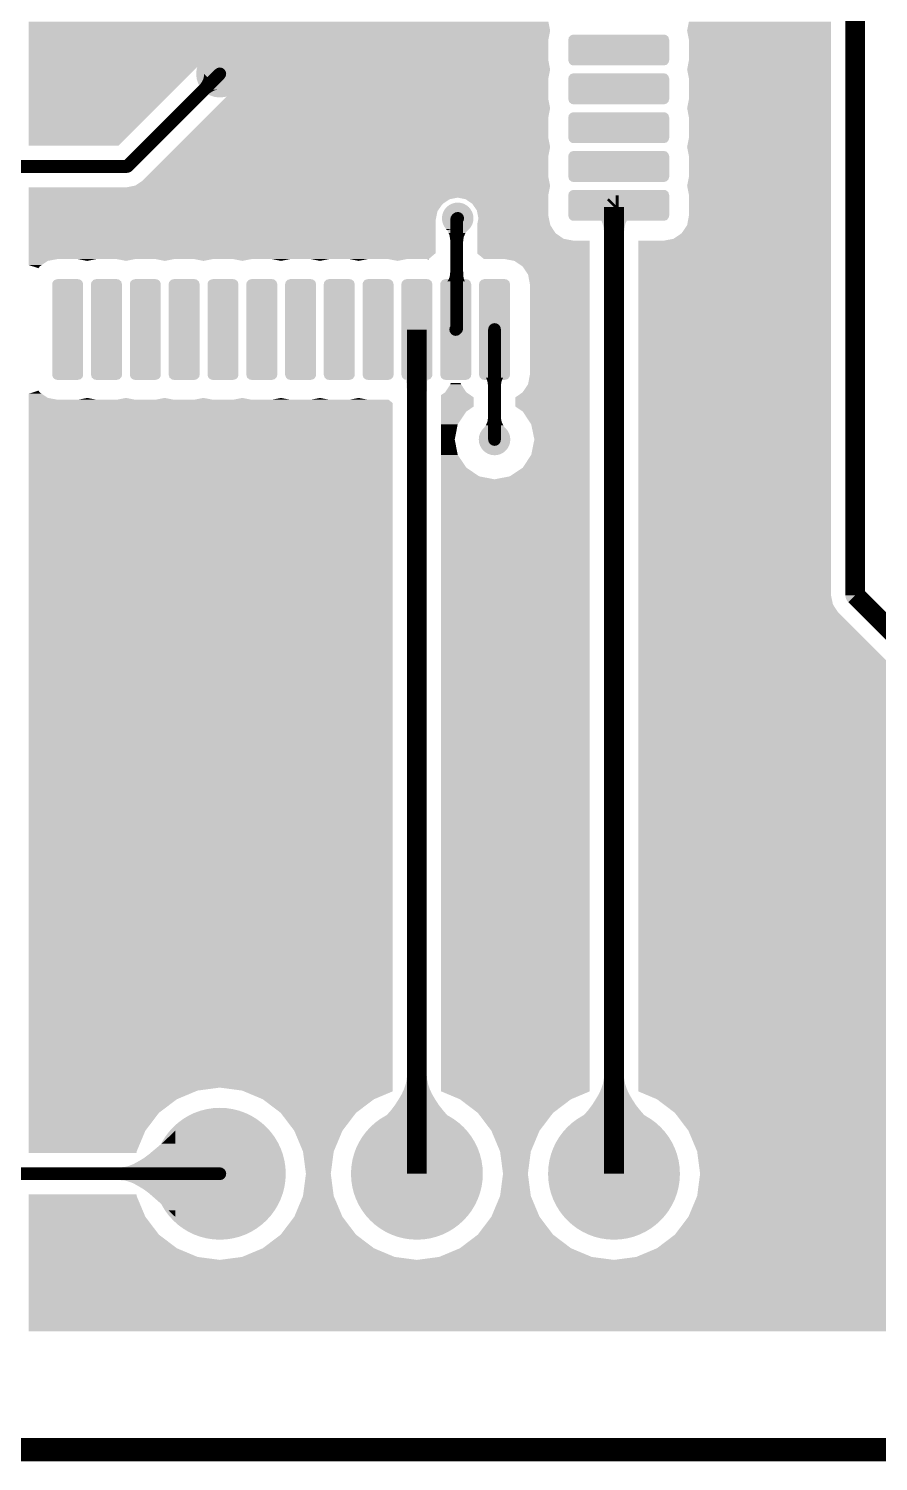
# Model space of a CAD drawing. Header units: millimetres. Extents: x -0.01 to 2.37, y -0.01 to 1.58.
# Drawn here: x 1.245 to 1.676, y -0.006 to 0.721 of the extents above; entities that cross this region are included whole.
import ezdxf

# ---------------------------------------------------------------- set-up
doc = ezdxf.new("R2010")
doc.units = ezdxf.units.MM
doc.layers.get('0').update_dxf_attribs({"linetype": 'CONTINUOUS', "lineweight": 0})
for name, color, linetype, lineweight in [('PCB_KUR_GKO', 130, 'CONTINUOUS', 0), ('PCB_KUR_GTL', 30, 'CONTINUOUS', 0), ('PCB_KUR_GTP', 254, 'CONTINUOUS', 0), ('PCB_KUR_GTS', 254, 'CONTINUOUS', 0), ('PCB_KUR_TXT', 254, 'CONTINUOUS', 0)]:
    doc.layers.add(name, color=color, linetype=linetype, lineweight=lineweight)

# ---------------------------------------------------------------- blocks, each defined once
blk = doc.blocks.new('CUSTOM_32')
for points in [[(-0.0059, 0.02305), (-0.00585, 0.02323), (0.0059, 0.02305), (0.00575, 0.02323)], [(-0.0059, 0.02302), (-0.0059, 0.02305), (0.0059, 0.02302), (0.0059, 0.02305)], [(-0.0059, 0.023), (-0.0059, 0.02302), (0.0059, 0.023), (0.0059, 0.02302)], [(-0.0059, -0.023), (-0.0059, 0.023), (0.0059, -0.023), (0.0059, 0.023)], [(-0.00585, 0.02323), (-0.00534, 0.02357), (0.00575, 0.02323), (0.00549, 0.02357)], [(-0.00534, 0.02357), (-0.0053, 0.0236), (0.00549, 0.02357), (0.0053, 0.0236)], [(-0.0059, -0.02302), (-0.0059, -0.023), (0.0059, -0.02302), (0.0059, -0.023)], [(-0.0059, -0.02305), (-0.0059, -0.02302), (0.0059, -0.02305), (0.0059, -0.02302)], [(-0.00575, -0.02323), (-0.0059, -0.02305), (0.00585, -0.02323), (0.0059, -0.02305)], [(-0.00549, -0.02357), (-0.00575, -0.02323), (0.00534, -0.02357), (0.00585, -0.02323)], [(-0.0053, -0.0236), (-0.00549, -0.02357), (0.0053, -0.0236), (0.00534, -0.02357)]]:
    blk.add_solid(points)
blk = doc.blocks.new('CUSTOM_33')
for points in [[(-0.0236, 0.0053), (-0.02357, 0.00549), (0.0236, 0.0053), (0.02348, 0.00549)], [(-0.0236, -0.0053), (-0.0236, 0.0053), (0.0236, -0.0053), (0.0236, 0.0053)], [(-0.02357, 0.00549), (-0.02311, 0.00585), (0.02348, 0.00549), (0.02323, 0.00585)], [(-0.02311, 0.00585), (-0.02305, 0.0059), (0.02323, 0.00585), (0.02305, 0.0059)], [(-0.02348, -0.00549), (-0.0236, -0.0053), (0.02357, -0.00549), (0.0236, -0.0053)], [(-0.02323, -0.00585), (-0.02348, -0.00549), (0.02311, -0.00585), (0.02357, -0.00549)], [(-0.02305, -0.0059), (-0.02323, -0.00585), (0.02305, -0.0059), (0.02311, -0.00585)]]:
    blk.add_solid(points)
blk = doc.blocks.new('ROUND_11')
h = blk.add_hatch(color=256)
edge = h.paths.add_edge_path(flags=0)
edge.add_arc((0, 0), 0.0315, 0, 360)
blk = doc.blocks.new('ROUND_16')
h = blk.add_hatch(color=256)
edge = h.paths.add_edge_path(flags=0)
edge.add_arc((0, 0), 0.008, 0, 360)
blk = doc.blocks.new('ROUND_7')
h = blk.add_hatch(color=256)
edge = h.paths.add_edge_path(flags=0)
edge.add_arc((0, 0), 0.00325, 0, 360)
blk = doc.blocks.new('ROUND_8')
h = blk.add_hatch(color=256)
edge = h.paths.add_edge_path(flags=0)
edge.add_arc((0, 0), 0.005, 0, 360)
blk = doc.blocks.new('CUSTOM_68')
for points in [[(-0.00785, 0.02305), (-0.0076, 0.0241), (0.00785, 0.02305), (0.00752, 0.0241)], [(-0.00785, 0.023), (-0.00785, 0.02305), (0.00785, 0.023), (0.00785, 0.02305)], [(-0.00785, -0.023), (-0.00785, 0.023), (0.00785, -0.023), (0.00785, 0.023)], [(-0.0076, 0.0241), (-0.00733, 0.0244), (0.00752, 0.0241), (0.00743, 0.0244)], [(-0.00733, 0.0244), (-0.00666, 0.02515), (0.00743, 0.0244), (0.00655, 0.02515)], [(-0.00666, 0.02515), (-0.00609, 0.02532), (0.00655, 0.02515), (0.00635, 0.02532)], [(-0.00609, 0.02532), (-0.0053, 0.02554), (0.00635, 0.02532), (0.0053, 0.02554)], [(-0.0053, 0.02554), (-0.0053, 0.0256), (0.0053, 0.02554), (0.0053, 0.0256)], [(-0.00785, -0.02305), (-0.00785, -0.023), (0.00785, -0.02305), (0.00785, -0.023)], [(-0.00752, -0.0241), (-0.00785, -0.02305), (0.0076, -0.0241), (0.00785, -0.02305)], [(-0.00743, -0.0244), (-0.00752, -0.0241), (0.00733, -0.0244), (0.0076, -0.0241)], [(-0.00655, -0.02515), (-0.00743, -0.0244), (0.00666, -0.02515), (0.00733, -0.0244)], [(-0.00635, -0.02532), (-0.00655, -0.02515), (0.00609, -0.02532), (0.00666, -0.02515)], [(-0.0053, -0.02554), (-0.00635, -0.02532), (0.0053, -0.02554), (0.00609, -0.02532)], [(-0.0053, -0.0256), (-0.0053, -0.02554), (0.0053, -0.0256), (0.0053, -0.02554)]]:
    blk.add_solid(points)
blk = doc.blocks.new('CUSTOM_69')
for points in [[(-0.02506, 0.00666), (-0.0244, 0.00743), (0.02516, 0.00666), (0.02429, 0.00743)], [(-0.0244, 0.00743), (-0.02386, 0.0076), (0.02429, 0.00743), (0.0241, 0.0076)], [(-0.02386, 0.0076), (-0.02305, 0.00785), (0.0241, 0.0076), (0.02305, 0.00785)], [(-0.0256, -0.0053), (-0.0256, 0.0053), (0.0256, -0.0053), (0.0256, 0.0053)], [(-0.02555, 0.0053), (-0.02532, 0.00636), (0.02555, 0.0053), (0.02525, 0.00636)], [(-0.02532, 0.00636), (-0.02506, 0.00666), (0.02525, 0.00636), (0.02516, 0.00666)], [(-0.02525, -0.00636), (-0.02555, -0.0053), (0.02532, -0.00636), (0.02555, -0.0053)], [(-0.02516, -0.00666), (-0.02525, -0.00636), (0.02506, -0.00666), (0.02532, -0.00636)], [(-0.02429, -0.00743), (-0.02516, -0.00666), (0.0244, -0.00743), (0.02506, -0.00666)], [(-0.0241, -0.0076), (-0.02429, -0.00743), (0.02386, -0.0076), (0.0244, -0.00743)], [(-0.02305, -0.00785), (-0.0241, -0.0076), (0.02305, -0.00785), (0.02386, -0.0076)]]:
    blk.add_solid(points)
blk = doc.blocks.new('ROUND_21')
h = blk.add_hatch(color=256)
edge = h.paths.add_edge_path(flags=0)
edge.add_arc((0, 0), 0.03345, 0, 360)
blk = doc.blocks.new('ROUND_6')
h = blk.add_hatch(color=256)
edge = h.paths.add_edge_path(flags=0)
edge.add_arc((0, 0), 0.012, 0, 360)
blk = doc.blocks.new('ROUND_14')
h = blk.add_hatch(color=256)
edge = h.paths.add_edge_path(flags=0)
edge.add_arc((0, 0), 0.0197, 0, 360)

msp = doc.modelspace()

# ---------------------------------------------------------------- linework, layer by layer
at = {"layer": 'PCB_KUR_GKO', "lineweight": 211, "const_width": 0.0118}
msp.add_lwpolyline([(0, 0), (2.3622, 0)], dxfattribs=at)
at = {"layer": 'PCB_KUR_GTL', "lineweight": 211}
for points, const_width in [([(1.6644, 0.4335), (1.6644, 0.9926)], 0.01), ([(1.295, 0.651), (1.342, 0.698)], 0.0065), ([(1.2019, 0.651), (1.295, 0.651)], 0.0065), ([(1.542, 0.6304), (1.5429, 0.6313)], 0.01), ([(1.542, 0.14), (1.542, 0.6304)], 0.01), ([(1.5429, 0.6313), (1.5444, 0.6313)], 0.01), ([(1.4622, 0.6242), (1.4627, 0.6247)], 0.0065), ([(1.4622, 0.5688), (1.4622, 0.6242)], 0.0065), ([(1.442, 0.14), (1.442, 0.5683)], 0.01), ([(1.4617, 0.5683), (1.4622, 0.5688)], 0.0065), ([(1.4814, 0.5125), (1.4814, 0.5683)], 0.0065), ([(1.6644, 0.4335), (1.7324, 0.3656)], 0.01), ([(1.185, 0.14), (1.342, 0.14)], 0.0065)]:
    msp.add_lwpolyline(points, dxfattribs=dict(at, const_width=const_width))
at = {"layer": 'PCB_KUR_GTL'}
for points in [[(1.245, 0.7199), (1.245, 0.7244), (1.5096, 0.7199), (1.5087, 0.7244)], [(1.245, 0.7154), (1.245, 0.7199), (1.5087, 0.7154), (1.5096, 0.7199)], [(1.5791, 0.7199), (1.58, 0.7244), (1.6521, 0.7199), (1.6521, 0.7244)], [(1.58, 0.7154), (1.5791, 0.7199), (1.6521, 0.7154), (1.6521, 0.7199)], [(1.245, 0.7085), (1.245, 0.7154), (1.5087, 0.7085), (1.5087, 0.7154)], [(1.58, 0.7048), (1.58, 0.7154), (1.6521, 0.7048), (1.6521, 0.7154)], [(1.245, 0.7077), (1.245, 0.7085), (1.338, 0.7077), (1.342, 0.7085)], [(1.245, 0.7055), (1.245, 0.7077), (1.3345, 0.7055), (1.338, 0.7077)], [(1.245, 0.6616), (1.245, 0.7055), (1.2907, 0.6616), (1.3345, 0.7055)], [(1.346, 0.7077), (1.342, 0.7085), (1.5087, 0.7077), (1.5087, 0.7085)], [(1.3494, 0.7055), (1.346, 0.7077), (1.5087, 0.7055), (1.5087, 0.7077)], [(1.34986, 0.7048), (1.3494, 0.7055), (1.5087, 0.7048), (1.5087, 0.7055)], [(1.334, 0.6973), (1.334, 0.6979), (1.3346, 0.6973), (1.334, 0.6979)], [(1.3517, 0.702), (1.34986, 0.7048), (1.50925, 0.702), (1.5087, 0.7048)], [(1.35206, 0.7002), (1.3517, 0.702), (1.5096, 0.7002), (1.50925, 0.702)], [(1.35204, 0.6957), (1.3525, 0.698), (1.5087, 0.6957), (1.50916, 0.698)], [(1.3525, 0.698), (1.35206, 0.7002), (1.50916, 0.698), (1.5096, 0.7002)], [(1.5791, 0.7002), (1.58, 0.7048), (1.6521, 0.7002), (1.6521, 0.7048)], [(1.58, 0.6957), (1.5791, 0.7002), (1.6521, 0.6957), (1.6521, 0.7002)], [(1.3311, 0.6917), (1.3317, 0.6923), (1.3402, 0.6917), (1.3396, 0.6923)], [(1.3328, 0.69), (1.3311, 0.6917), (1.3419, 0.69), (1.3402, 0.6917)], [(1.3317, 0.6923), (1.3322, 0.6929), (1.3396, 0.6923), (1.339, 0.6929)], [(1.3322, 0.6929), (1.3326, 0.6935), (1.339, 0.6929), (1.3384, 0.6935)], [(1.3326, 0.6935), (1.333, 0.6941), (1.3384, 0.6935), (1.3378, 0.6941)], [(1.333, 0.6941), (1.3333, 0.6947), (1.3378, 0.6941), (1.3372, 0.6947)], [(1.3333, 0.6947), (1.3336, 0.6954), (1.3372, 0.6947), (1.3365, 0.6954)], [(1.3336, 0.6954), (1.3338, 0.696), (1.3365, 0.6954), (1.3359, 0.696)], [(1.3338, 0.696), (1.3339, 0.6966), (1.3359, 0.696), (1.3353, 0.6966)], [(1.3339, 0.6966), (1.334, 0.6973), (1.3353, 0.6966), (1.3346, 0.6973)], [(1.344, 0.6851), (1.3494, 0.6905), (1.5087, 0.6851), (1.5087, 0.6905)], [(1.3494, 0.6905), (1.3517, 0.694), (1.5087, 0.6905), (1.5087, 0.694)], [(1.3517, 0.694), (1.35204, 0.6957), (1.5087, 0.694), (1.5087, 0.6957)], [(1.58, 0.6851), (1.58, 0.6957), (1.6521, 0.6851), (1.6521, 0.6957)], [(1.3329, 0.6899), (1.3328, 0.69), (1.3406, 0.6899), (1.3413, 0.69)], [(1.3328, 0.69), (1.3328, 0.69), (1.3413, 0.69), (1.3419, 0.69)], [(1.333, 0.6898), (1.3329, 0.6899), (1.34, 0.6898), (1.3406, 0.6899)], [(1.3332, 0.6896), (1.333, 0.6898), (1.3393, 0.6896), (1.34, 0.6898)], [(1.3335, 0.6893), (1.3332, 0.6896), (1.3387, 0.6893), (1.3393, 0.6896)], [(1.3338, 0.689), (1.3335, 0.6893), (1.3381, 0.689), (1.3387, 0.6893)], [(1.3342, 0.6886), (1.3338, 0.689), (1.3375, 0.6886), (1.3381, 0.689)], [(1.3346, 0.6882), (1.3342, 0.6886), (1.3369, 0.6882), (1.3375, 0.6886)], [(1.3351, 0.6877), (1.3346, 0.6882), (1.3363, 0.6877), (1.3369, 0.6882)], [(1.3357, 0.6871), (1.3351, 0.6877), (1.3357, 0.6871), (1.3363, 0.6877)], [(1.3395, 0.6806), (1.344, 0.6851), (1.5096, 0.6806), (1.5087, 0.6851)], [(1.5791, 0.6806), (1.58, 0.6851), (1.6521, 0.6806), (1.6521, 0.6851)], [(1.3243, 0.6654), (1.3349, 0.676), (1.5087, 0.6654), (1.5087, 0.676)], [(1.3349, 0.676), (1.3395, 0.6806), (1.5087, 0.676), (1.5096, 0.6806)], [(1.58, 0.676), (1.5791, 0.6806), (1.6521, 0.676), (1.6521, 0.6806)], [(1.58, 0.6654), (1.58, 0.676), (1.6521, 0.6654), (1.6521, 0.676)], [(1.3198, 0.6609), (1.3243, 0.6654), (1.5096, 0.6609), (1.5087, 0.6654)], [(1.5791, 0.6609), (1.58, 0.6654), (1.6521, 0.6609), (1.6521, 0.6654)], [(1.3046, 0.6457), (1.3152, 0.6563), (1.5087, 0.6457), (1.5087, 0.6563)], [(1.3152, 0.6563), (1.3198, 0.6609), (1.5087, 0.6563), (1.5096, 0.6609)], [(1.58, 0.6563), (1.5791, 0.6609), (1.6521, 0.6563), (1.6521, 0.6609)], [(1.58, 0.6457), (1.58, 0.6563), (1.6521, 0.6457), (1.6521, 0.6563)], [(1.245, 0.6367), (1.245, 0.6405), (1.5087, 0.6367), (1.50946, 0.6405)], [(1.295, 0.6405), (1.29858, 0.6412), (1.50946, 0.6405), (1.5096, 0.6412)], [(1.29858, 0.6412), (1.2991, 0.6413), (1.5096, 0.6412), (1.50958, 0.6413)], [(1.2991, 0.6413), (1.3025, 0.6436), (1.50958, 0.6413), (1.50912, 0.6436)], [(1.3025, 0.6436), (1.3046, 0.6457), (1.50912, 0.6436), (1.5087, 0.6457)], [(1.5791, 0.6412), (1.58, 0.6457), (1.6521, 0.6412), (1.6521, 0.6457)], [(1.58, 0.6367), (1.5791, 0.6412), (1.6521, 0.6367), (1.6521, 0.6412)], [(1.245, 0.6352), (1.245, 0.6367), (1.5087, 0.6352), (1.5087, 0.6367)], [(1.245, 0.6344), (1.245, 0.6352), (1.4586, 0.6344), (1.4627, 0.6352)], [(1.245, 0.6321), (1.245, 0.6344), (1.4552, 0.6321), (1.4586, 0.6344)], [(1.4667, 0.6344), (1.4627, 0.6352), (1.5087, 0.6344), (1.5087, 0.6352)], [(1.4701, 0.6321), (1.4667, 0.6344), (1.5087, 0.6321), (1.5087, 0.6344)], [(1.58, 0.626), (1.58, 0.6367), (1.6521, 0.626), (1.6521, 0.6367)], [(1.245, 0.6316), (1.245, 0.6321), (1.4547, 0.6316), (1.4552, 0.6321)], [(1.245, 0.6282), (1.245, 0.6316), (1.4524, 0.6282), (1.4547, 0.6316)], [(1.245, 0.6242), (1.245, 0.6282), (1.4516, 0.6242), (1.4524, 0.6282)], [(1.4724, 0.6287), (1.4701, 0.6321), (1.5087, 0.6287), (1.5087, 0.6321)], [(1.47294, 0.626), (1.4724, 0.6287), (1.5087, 0.626), (1.5087, 0.6287)], [(1.4732, 0.6247), (1.47294, 0.626), (1.50897, 0.6247), (1.5087, 0.626)], [(1.53206, 0.62559), (1.53206, 0.6256), (1.55195, 0.62559), (1.55195, 0.6256)], [(1.533, 0.6255), (1.53206, 0.62559), (1.5511, 0.6255), (1.55195, 0.62559)], [(1.5338, 0.6252), (1.533, 0.6255), (1.5502, 0.6252), (1.5511, 0.6255)], [(1.5346, 0.6247), (1.5338, 0.6252), (1.5495, 0.6247), (1.5502, 0.6252)], [(1.5791, 0.6212), (1.58, 0.626), (1.6521, 0.6212), (1.6521, 0.626)], [(1.245, 0.6071), (1.245, 0.6242), (1.4516, 0.6071), (1.4516, 0.6242)], [(1.4572, 0.6188), (1.4567, 0.6193), (1.46468, 0.6188), (1.4567, 0.6193)], [(1.45732, 0.6186), (1.4572, 0.6188), (1.4679, 0.6186), (1.46468, 0.6188)], [(1.4575, 0.6183), (1.45732, 0.6186), (1.46753, 0.6183), (1.4679, 0.6186)], [(1.45757, 0.6182), (1.4575, 0.6183), (1.4674, 0.6182), (1.46753, 0.6183)], [(1.4579, 0.6177), (1.45757, 0.6182), (1.467, 0.6177), (1.4674, 0.6182)], [(1.4727, 0.6222), (1.4732, 0.6247), (1.50949, 0.6222), (1.50897, 0.6247)], [(1.4727, 0.6212), (1.4727, 0.6222), (1.5097, 0.6212), (1.50949, 0.6222)], [(1.4727, 0.6171), (1.4727, 0.6212), (1.5124, 0.6171), (1.5097, 0.6212)], [(1.5352, 0.624), (1.5346, 0.6247), (1.5488, 0.624), (1.5495, 0.6247)], [(1.5358, 0.6231), (1.5352, 0.624), (1.5483, 0.6231), (1.5488, 0.624)], [(1.5362, 0.622), (1.5358, 0.6231), (1.5478, 0.622), (1.5483, 0.6231)], [(1.5366, 0.6207), (1.5362, 0.622), (1.5475, 0.6207), (1.5478, 0.622)], [(1.5368, 0.6192), (1.5366, 0.6207), (1.5472, 0.6192), (1.5475, 0.6207)], [(1.537, 0.6174), (1.5368, 0.6192), (1.5471, 0.6174), (1.5472, 0.6192)], [(1.5763, 0.6171), (1.5791, 0.6212), (1.6521, 0.6171), (1.6521, 0.6212)], [(1.45807, 0.6172), (1.4579, 0.6177), (1.4666, 0.6172), (1.467, 0.6177)], [(1.4581, 0.6171), (1.45807, 0.6172), (1.46655, 0.6171), (1.4666, 0.6172)], [(1.45835, 0.6166), (1.4581, 0.6171), (1.4663, 0.6166), (1.46655, 0.6171)], [(1.4584, 0.6165), (1.45835, 0.6166), (1.46627, 0.6165), (1.4663, 0.6166)], [(1.45854, 0.616), (1.4584, 0.6165), (1.4661, 0.616), (1.46627, 0.6165)], [(1.4586, 0.6158), (1.45854, 0.616), (1.46601, 0.6158), (1.4661, 0.616)], [(1.45867, 0.6153), (1.4586, 0.6158), (1.4658, 0.6153), (1.46601, 0.6158)], [(1.4587, 0.6151), (1.45867, 0.6153), (1.46577, 0.6151), (1.4658, 0.6153)], [(1.45876, 0.6147), (1.4587, 0.6151), (1.4657, 0.6147), (1.46577, 0.6151)], [(1.4588, 0.6144), (1.45876, 0.6147), (1.46563, 0.6144), (1.4657, 0.6147)], [(1.45886, 0.6139), (1.4588, 0.6144), (1.4655, 0.6139), (1.46563, 0.6144)], [(1.4589, 0.6136), (1.45886, 0.6139), (1.4655, 0.6136), (1.4655, 0.6139)], [(1.4589, 0.6132), (1.4589, 0.6136), (1.4655, 0.6132), (1.4655, 0.6136)], [(1.4589, 0.6128), (1.4589, 0.6132), (1.46545, 0.6128), (1.4655, 0.6132)], [(1.4654, 0.6124), (1.4589, 0.6128), (1.4654, 0.6124), (1.46545, 0.6128)], [(1.4727, 0.6143), (1.4727, 0.6171), (1.5165, 0.6143), (1.5124, 0.6171)], [(1.4727, 0.6134), (1.4727, 0.6143), (1.5213, 0.6134), (1.5165, 0.6143)], [(1.4727, 0.6068), (1.4727, 0.6134), (1.5297, 0.6068), (1.5297, 0.6134)], [(1.4727, 0.6134), (1.4727, 0.6134), (1.5297, 0.6134), (1.5213, 0.6134)], [(1.537, 0.6155), (1.537, 0.6174), (1.547, 0.6155), (1.5471, 0.6174)], [(1.5543, 0.4335), (1.5543, 0.6134), (1.6521, 0.4335), (1.6521, 0.6134)], [(1.5674, 0.6134), (1.5722, 0.6143), (1.6521, 0.6134), (1.6521, 0.6143)], [(1.5722, 0.6143), (1.5763, 0.6171), (1.6521, 0.6143), (1.6521, 0.6171)], [(1.245, 0.604), (1.245, 0.6071), (1.44792, 0.604), (1.4516, 0.6071)], [(1.245, 0.6031), (1.245, 0.604), (1.2547, 0.6031), (1.2595, 0.604)], [(1.2747, 0.6031), (1.2702, 0.604), (1.2747, 0.6031), (1.2792, 0.604)], [(1.2944, 0.6031), (1.2898, 0.604), (1.2944, 0.6031), (1.2989, 0.604)], [(1.3141, 0.6031), (1.3095, 0.604), (1.3141, 0.6031), (1.3186, 0.604)], [(1.3337, 0.6031), (1.3292, 0.604), (1.3337, 0.6031), (1.3383, 0.604)], [(1.3534, 0.6031), (1.3489, 0.604), (1.3534, 0.6031), (1.358, 0.604)], [(1.3731, 0.6031), (1.3686, 0.604), (1.3731, 0.6031), (1.3776, 0.604)], [(1.3928, 0.6031), (1.3883, 0.604), (1.3928, 0.6031), (1.3973, 0.604)], [(1.4125, 0.6031), (1.408, 0.604), (1.4125, 0.6031), (1.417, 0.604)], [(1.4322, 0.6031), (1.4276, 0.604), (1.4322, 0.6031), (1.4367, 0.604)], [(1.4478, 0.6039), (1.4473, 0.604), (1.4478, 0.6039), (1.44792, 0.604)], [(1.4761, 0.604), (1.4727, 0.6068), (1.5297, 0.604), (1.5297, 0.6068)], [(1.4915, 0.6031), (1.4867, 0.604), (1.5297, 0.6031), (1.5297, 0.604)], [(1.245, 0.601), (1.245, 0.6031), (1.25162, 0.601), (1.2547, 0.6031)], [(1.24719, 0.6003), (1.245, 0.601), (1.2506, 0.6003), (1.25162, 0.601)], [(1.25, 0.5994), (1.24719, 0.6003), (1.25, 0.5994), (1.2506, 0.6003)], [(1.4587, 0.5955), (1.4588, 0.5964), (1.46559, 0.5955), (1.46555, 0.5964)], [(1.4588, 0.5964), (1.4589, 0.5973), (1.46555, 0.5964), (1.4655, 0.5973)], [(1.4589, 0.5973), (1.4589, 0.5984), (1.4655, 0.5973), (1.4654, 0.5984)], [(1.4956, 0.6003), (1.4915, 0.6031), (1.5297, 0.6003), (1.5297, 0.6031)], [(1.4984, 0.5962), (1.4956, 0.6003), (1.5297, 0.5962), (1.5297, 0.6003)], [(1.4993, 0.5914), (1.4984, 0.5962), (1.5297, 0.5914), (1.5297, 0.5962)], [(1.456, 0.5917), (1.4564, 0.5919), (1.4674, 0.5917), (1.467, 0.5919)], [(1.4564, 0.5919), (1.4566, 0.592), (1.467, 0.5919), (1.46693, 0.592)], [(1.4566, 0.592), (1.45697, 0.5923), (1.46693, 0.592), (1.4667, 0.5923)], [(1.45697, 0.5923), (1.4571, 0.5924), (1.4667, 0.5923), (1.46663, 0.5924)], [(1.4571, 0.5924), (1.4574, 0.5927), (1.46663, 0.5924), (1.4664, 0.5927)], [(1.4574, 0.5927), (1.4575, 0.5928), (1.4664, 0.5927), (1.46634, 0.5928)], [(1.4575, 0.5928), (1.45777, 0.5932), (1.46634, 0.5928), (1.4661, 0.5932)], [(1.45777, 0.5932), (1.4579, 0.5934), (1.4661, 0.5932), (1.46603, 0.5934)], [(1.4579, 0.5934), (1.4581, 0.5938), (1.46603, 0.5934), (1.4659, 0.5938)], [(1.4581, 0.5938), (1.4582, 0.594), (1.4659, 0.5938), (1.46584, 0.594)], [(1.4582, 0.594), (1.45841, 0.5945), (1.46584, 0.594), (1.4657, 0.5945)], [(1.45841, 0.5945), (1.4585, 0.5947), (1.4657, 0.5945), (1.46568, 0.5947)], [(1.4585, 0.5947), (1.45865, 0.5953), (1.46568, 0.5947), (1.4656, 0.5953)], [(1.45865, 0.5953), (1.4587, 0.5955), (1.4656, 0.5953), (1.46559, 0.5955)], [(1.4993, 0.5453), (1.4993, 0.5914), (1.5297, 0.5453), (1.5297, 0.5914)], [(1.4984, 0.5405), (1.4993, 0.5453), (1.5297, 0.5405), (1.5297, 0.5453)], [(1.4365, 0.5448), (1.4363, 0.545), (1.4476, 0.5448), (1.4477, 0.545)], [(1.4363, 0.545), (1.4363, 0.545), (1.4477, 0.545), (1.4363, 0.545)], [(1.43652, 0.5445), (1.4365, 0.5448), (1.4474, 0.5445), (1.4476, 0.5448)], [(1.43656, 0.5439), (1.43652, 0.5445), (1.4473, 0.5439), (1.4474, 0.5445)], [(1.4366, 0.5432), (1.43656, 0.5439), (1.4473, 0.5432), (1.4473, 0.5439)], [(1.43672, 0.5412), (1.4366, 0.5432), (1.4471, 0.5412), (1.4473, 0.5432)], [(1.437, 0.5367), (1.43672, 0.5412), (1.44703, 0.5367), (1.4471, 0.5412)], [(1.4563, 0.5364), (1.459, 0.5405), (1.4671, 0.5364), (1.4644, 0.5405)], [(1.459, 0.5405), (1.4591, 0.5412), (1.4644, 0.5405), (1.4642, 0.5412)], [(1.4762, 0.5447), (1.4757, 0.545), (1.4866, 0.5447), (1.4871, 0.545)], [(1.4757, 0.545), (1.4757, 0.545), (1.4871, 0.545), (1.4757, 0.545)], [(1.4766, 0.5444), (1.4762, 0.5447), (1.4862, 0.5444), (1.4866, 0.5447)], [(1.4769, 0.5439), (1.4766, 0.5444), (1.4858, 0.5439), (1.4862, 0.5444)], [(1.4773, 0.5434), (1.4769, 0.5439), (1.4855, 0.5434), (1.4858, 0.5439)], [(1.4775, 0.5428), (1.4773, 0.5434), (1.4852, 0.5428), (1.4855, 0.5434)], [(1.4777, 0.5421), (1.4775, 0.5428), (1.485, 0.5421), (1.4852, 0.5428)], [(1.4779, 0.5413), (1.4777, 0.5421), (1.4848, 0.5413), (1.485, 0.5421)], [(1.47799, 0.5404), (1.4779, 0.5413), (1.4847, 0.5404), (1.4848, 0.5413)], [(1.4781, 0.5394), (1.47799, 0.5404), (1.4847, 0.5394), (1.4847, 0.5404)], [(1.4781, 0.5383), (1.4781, 0.5394), (1.4846, 0.5383), (1.4847, 0.5394)], [(1.4956, 0.5364), (1.4984, 0.5405), (1.5297, 0.5364), (1.5297, 0.5405)], [(1.245, 0.5357), (1.24719, 0.5364), (1.25162, 0.5357), (1.2506, 0.5364)], [(1.245, 0.5336), (1.245, 0.5357), (1.2547, 0.5336), (1.25163, 0.5357)], [(1.245, 0.5357), (1.245, 0.5357), (1.25163, 0.5357), (1.25162, 0.5357)], [(1.245, 0.5327), (1.245, 0.5336), (1.2595, 0.5327), (1.2547, 0.5336)], [(1.245, 0.531), (1.245, 0.5327), (1.4297, 0.531), (1.4276, 0.5327)], [(1.245, 0.5327), (1.245, 0.5327), (1.4276, 0.5327), (1.417, 0.5327)], [(1.245, 0.1837), (1.245, 0.531), (1.4297, 0.1837), (1.4297, 0.531)], [(1.24719, 0.5364), (1.25, 0.5373), (1.2506, 0.5364), (1.25, 0.5373)], [(1.2702, 0.5327), (1.2747, 0.5336), (1.2792, 0.5327), (1.2747, 0.5336)], [(1.2898, 0.5327), (1.2944, 0.5336), (1.2989, 0.5327), (1.2944, 0.5336)], [(1.3095, 0.5327), (1.3141, 0.5336), (1.3186, 0.5327), (1.3141, 0.5336)], [(1.3292, 0.5327), (1.3337, 0.5336), (1.3383, 0.5327), (1.3337, 0.5336)], [(1.3489, 0.5327), (1.3534, 0.5336), (1.358, 0.5327), (1.3534, 0.5336)], [(1.3686, 0.5327), (1.3731, 0.5336), (1.3776, 0.5327), (1.3731, 0.5336)], [(1.3883, 0.5327), (1.3928, 0.5336), (1.3973, 0.5327), (1.3928, 0.5336)], [(1.408, 0.5327), (1.4125, 0.5336), (1.417, 0.5327), (1.4125, 0.5336)], [(1.437, 0.5348), (1.437, 0.5367), (1.447, 0.5348), (1.44703, 0.5367)], [(1.4543, 0.5351), (1.4563, 0.5364), (1.46903, 0.5351), (1.4671, 0.5364)], [(1.4543, 0.5339), (1.4543, 0.5351), (1.4708, 0.5339), (1.46903, 0.5351)], [(1.4543, 0.5292), (1.4543, 0.5339), (1.4708, 0.5292), (1.4708, 0.5339)], [(1.492, 0.5339), (1.4956, 0.5364), (1.5297, 0.5339), (1.5297, 0.5364)], [(1.492, 0.5292), (1.492, 0.5339), (1.5297, 0.5292), (1.5297, 0.5339)], [(1.4543, 0.5267), (1.4543, 0.5292), (1.4671, 0.5267), (1.4708, 0.5292)], [(1.4543, 0.5202), (1.4543, 0.5267), (1.4627, 0.5202), (1.4671, 0.5267)], [(1.478, 0.523), (1.4781, 0.5238), (1.4847, 0.523), (1.4847, 0.5238)], [(1.4781, 0.5238), (1.4781, 0.5246), (1.4847, 0.5238), (1.4846, 0.5246)], [(1.4957, 0.5267), (1.492, 0.5292), (1.5297, 0.5267), (1.5297, 0.5292)], [(1.5, 0.5202), (1.4957, 0.5267), (1.5297, 0.5202), (1.5297, 0.5267)], [(1.4543, 0.5125), (1.4543, 0.5202), (1.4612, 0.5125), (1.4627, 0.5202)], [(1.4758, 0.5182), (1.4762, 0.5186), (1.487, 0.5182), (1.4865, 0.5186)], [(1.4758, 0.5182), (1.4758, 0.5182), (1.4758, 0.5182), (1.487, 0.5182)], [(1.4762, 0.5186), (1.4766, 0.5192), (1.4865, 0.5186), (1.4861, 0.5192)], [(1.4766, 0.5192), (1.477, 0.5197), (1.4861, 0.5192), (1.4858, 0.5197)], [(1.477, 0.5197), (1.4773, 0.5203), (1.4858, 0.5197), (1.4855, 0.5203)], [(1.4773, 0.5203), (1.4775, 0.5209), (1.4855, 0.5203), (1.4852, 0.5209)], [(1.4775, 0.5209), (1.4778, 0.5216), (1.4852, 0.5209), (1.485, 0.5216)], [(1.4778, 0.5216), (1.4779, 0.5223), (1.485, 0.5216), (1.4848, 0.5223)], [(1.4779, 0.5223), (1.478, 0.523), (1.4848, 0.5223), (1.4847, 0.523)], [(1.5016, 0.5125), (1.5, 0.5202), (1.5297, 0.5125), (1.5297, 0.5202)], [(1.4543, 0.5047), (1.4543, 0.5125), (1.4627, 0.5047), (1.4612, 0.5125)], [(1.5, 0.5047), (1.5016, 0.5125), (1.5297, 0.5047), (1.5297, 0.5125)], [(1.4543, 0.4982), (1.4543, 0.5047), (1.4671, 0.4982), (1.4627, 0.5047)], [(1.4957, 0.4982), (1.5, 0.5047), (1.5297, 0.4982), (1.5297, 0.5047)], [(1.4543, 0.4938), (1.4543, 0.4982), (1.4736, 0.4938), (1.4671, 0.4982)], [(1.4891, 0.4938), (1.4957, 0.4982), (1.5297, 0.4938), (1.5297, 0.4982)], [(1.4543, 0.4923), (1.4543, 0.4938), (1.4814, 0.4923), (1.4736, 0.4938)], [(1.4543, 0.1818), (1.4543, 0.4923), (1.5297, 0.1818), (1.5297, 0.4923)], [(1.4814, 0.4923), (1.4891, 0.4938), (1.5297, 0.4923), (1.5297, 0.4938)], [(1.5543, 0.4288), (1.5543, 0.4335), (1.6531, 0.4288), (1.6521, 0.4335)], [(1.5543, 0.4248), (1.5543, 0.4288), (1.6557, 0.4248), (1.6531, 0.4288)], [(1.5543, 0.3819), (1.5543, 0.4248), (1.6986, 0.3819), (1.6557, 0.4248)], [(1.5543, 0.3753), (1.5543, 0.3819), (1.6959, 0.3753), (1.6986, 0.3819)], [(1.5543, 0.3656), (1.5543, 0.3753), (1.6947, 0.3656), (1.6959, 0.3753)], [(1.5543, 0.3558), (1.5543, 0.3656), (1.6959, 0.3558), (1.6947, 0.3656)], [(1.5543, 0.3467), (1.5543, 0.3558), (1.6997, 0.3467), (1.6959, 0.3558)], [(1.5543, 0.3389), (1.5543, 0.3467), (1.7057, 0.3389), (1.6997, 0.3467)], [(1.5543, 0.3329), (1.5543, 0.3389), (1.7135, 0.3329), (1.7057, 0.3389)], [(1.5543, 0.3291), (1.5543, 0.3329), (1.7226, 0.3291), (1.7135, 0.3329)], [(1.5543, 0.3278), (1.5543, 0.3291), (1.7324, 0.3278), (1.7226, 0.3291)], [(1.5543, 0.1818), (1.5543, 0.3278), (2.326, 0.1818), (2.326, 0.3278)], [(1.4368, 0.1878), (1.437, 0.19), (1.4472, 0.1878), (1.447, 0.19)], [(1.5368, 0.1878), (1.537, 0.19), (1.5472, 0.1878), (1.547, 0.19)], [(1.245, 0.1822), (1.245, 0.1837), (1.3307, 0.1822), (1.342, 0.1837)], [(1.245, 0.1778), (1.245, 0.1822), (1.3202, 0.1778), (1.3307, 0.1822)], [(1.3533, 0.1822), (1.342, 0.1837), (1.4297, 0.1822), (1.4297, 0.1837)], [(1.35425, 0.1818), (1.3533, 0.1822), (1.4297, 0.1818), (1.4297, 0.1822)], [(1.3638, 0.1778), (1.35426, 0.1818), (1.4202, 0.1778), (1.4297, 0.1818)], [(1.4343, 0.1804), (1.4355, 0.183), (1.4497, 0.1804), (1.4485, 0.183)], [(1.4355, 0.183), (1.4363, 0.1854), (1.4485, 0.183), (1.4477, 0.1854)], [(1.4363, 0.1854), (1.4368, 0.1878), (1.4477, 0.1854), (1.4472, 0.1878)], [(1.4638, 0.1778), (1.4543, 0.1818), (1.5202, 0.1778), (1.5297, 0.1818)], [(1.5343, 0.1804), (1.5355, 0.183), (1.5497, 0.1804), (1.5485, 0.183)], [(1.5355, 0.183), (1.5363, 0.1854), (1.5485, 0.183), (1.5477, 0.1854)], [(1.5363, 0.1854), (1.5368, 0.1878), (1.5477, 0.1854), (1.5472, 0.1878)], [(1.5638, 0.1778), (1.5543, 0.1818), (2.326, 0.1778), (2.326, 0.1818)], [(1.245, 0.1709), (1.245, 0.1778), (1.3111, 0.1709), (1.3202, 0.1778)], [(1.3729, 0.1709), (1.3638, 0.1778), (1.4111, 0.1709), (1.4202, 0.1778)], [(1.4287, 0.172), (1.4309, 0.1749), (1.4554, 0.172), (1.4531, 0.1749)], [(1.4309, 0.1749), (1.4327, 0.1777), (1.4531, 0.1749), (1.4513, 0.1777)], [(1.4327, 0.1777), (1.4343, 0.1804), (1.4513, 0.1777), (1.4497, 0.1804)], [(1.4729, 0.1709), (1.4638, 0.1778), (1.5111, 0.1709), (1.5202, 0.1778)], [(1.5287, 0.172), (1.5309, 0.1749), (1.5554, 0.172), (1.5531, 0.1749)], [(1.5309, 0.1749), (1.5327, 0.1777), (1.5531, 0.1749), (1.5513, 0.1777)], [(1.5327, 0.1777), (1.5343, 0.1804), (1.5513, 0.1777), (1.5497, 0.1804)], [(1.5729, 0.1709), (1.5638, 0.1778), (2.326, 0.1709), (2.326, 0.1778)], [(1.245, 0.1618), (1.245, 0.1709), (1.3042, 0.1618), (1.3111, 0.1709)], [(1.3798, 0.1618), (1.3729, 0.1709), (1.4042, 0.1618), (1.4111, 0.1709)], [(1.4232, 0.1658), (1.4287, 0.172), (1.4608, 0.1658), (1.4554, 0.172)], [(1.4798, 0.1618), (1.4729, 0.1709), (1.5042, 0.1618), (1.5111, 0.1709)], [(1.5232, 0.1658), (1.5287, 0.172), (1.5608, 0.1658), (1.5554, 0.172)], [(1.57389, 0.1696), (1.5729, 0.1709), (2.326, 0.1696), (2.326, 0.1709)], [(1.57487, 0.1683), (1.57389, 0.1696), (2.2499, 0.1683), (2.2638, 0.1696)], [(1.57798, 0.1642), (1.57487, 0.1683), (2.2365, 0.1642), (2.2499, 0.1683)], [(1.245, 0.1513), (1.245, 0.1618), (1.2998, 0.1513), (1.3042, 0.1618)], [(1.3159, 0.1585), (1.3195, 0.162), (1.3195, 0.1585), (1.3195, 0.162)], [(1.3842, 0.1513), (1.3798, 0.1618), (1.3998, 0.1513), (1.4042, 0.1618)], [(1.42, 0.1625), (1.4232, 0.1658), (1.4641, 0.1625), (1.4608, 0.1658)], [(1.4842, 0.1513), (1.4798, 0.1618), (1.4998, 0.1513), (1.5042, 0.1618)], [(1.52, 0.1625), (1.5232, 0.1658), (1.5641, 0.1625), (1.5608, 0.1658)], [(1.5798, 0.1618), (1.57798, 0.1642), (2.23203, 0.1618), (2.2365, 0.1642)], [(1.58156, 0.1576), (1.5798, 0.1618), (2.2242, 0.1576), (2.23203, 0.1618)], [(1.3062, 0.15), (1.3125, 0.1553), (1.3195, 0.15), (1.3195, 0.1553)], [(1.3125, 0.1553), (1.3159, 0.1585), (1.3195, 0.1553), (1.3195, 0.1585)], [(1.5842, 0.1513), (1.58156, 0.1576), (2.21647, 0.1513), (2.2242, 0.1576)], [(1.245, 0.1505), (1.245, 0.1513), (1.2997, 0.1505), (1.2998, 0.1513)], [(1.2982, 0.1449), (1.3007, 0.1463), (1.3195, 0.1449), (1.3195, 0.1463)], [(1.3007, 0.1463), (1.3034, 0.1479), (1.3195, 0.1463), (1.3195, 0.1479)], [(1.3034, 0.1479), (1.3062, 0.15), (1.3195, 0.1479), (1.3195, 0.15)], [(1.3857, 0.14), (1.3842, 0.1513), (1.3983, 0.14), (1.3998, 0.1513)], [(1.4857, 0.14), (1.4842, 0.1513), (1.4983, 0.14), (1.4998, 0.1513)], [(1.58453, 0.1488), (1.5842, 0.1513), (2.2134, 0.1488), (2.21647, 0.1513)], [(1.5857, 0.14), (1.58453, 0.1488), (2.20623, 0.14), (2.2134, 0.1488)], [(1.2918, 0.1433), (1.2937, 0.1434), (1.3195, 0.1433), (1.3195, 0.1434)], [(1.2918, 0.1367), (1.2918, 0.1433), (1.3195, 0.1367), (1.3195, 0.1433)], [(1.2937, 0.1434), (1.2959, 0.144), (1.3195, 0.1434), (1.3195, 0.144)], [(1.2959, 0.144), (1.2982, 0.1449), (1.3195, 0.144), (1.3195, 0.1449)], [(1.3842, 0.1287), (1.3857, 0.14), (1.3998, 0.1287), (1.3983, 0.14)], [(1.4842, 0.1287), (1.4857, 0.14), (1.4998, 0.1287), (1.4983, 0.14)], [(1.58543, 0.138), (1.5857, 0.14), (2.2046, 0.138), (2.20623, 0.14)], [(1.2937, 0.1366), (1.2918, 0.1367), (1.3195, 0.1366), (1.3195, 0.1367)], [(1.2959, 0.136), (1.2937, 0.1366), (1.3195, 0.136), (1.3195, 0.1366)], [(1.2982, 0.1351), (1.2959, 0.136), (1.3195, 0.1351), (1.3195, 0.136)], [(1.3007, 0.1337), (1.2982, 0.1351), (1.3195, 0.1337), (1.3195, 0.1351)], [(1.3034, 0.1321), (1.3007, 0.1337), (1.3195, 0.1321), (1.3195, 0.1337)], [(1.3062, 0.13), (1.3034, 0.1321), (1.3195, 0.13), (1.3195, 0.1321)], [(1.5842, 0.1287), (1.58543, 0.138), (2.19961, 0.1287), (2.2046, 0.138)], [(1.245, 0.1287), (1.245, 0.1295), (1.2998, 0.1287), (1.2997, 0.1295)], [(1.245, 0.1182), (1.245, 0.1287), (1.3042, 0.1182), (1.2998, 0.1287)], [(1.3159, 0.1215), (1.3062, 0.13), (1.3195, 0.1215), (1.3195, 0.13)], [(1.3798, 0.1182), (1.3842, 0.1287), (1.4042, 0.1182), (1.3998, 0.1287)], [(1.4798, 0.1182), (1.4842, 0.1287), (1.5042, 0.1182), (1.4998, 0.1287)], [(1.5798, 0.1182), (1.58294, 0.1257), (2.19571, 0.1182), (2.198, 0.1257)], [(1.58294, 0.1257), (1.5842, 0.1287), (2.198, 0.1257), (2.19961, 0.1287)], [(1.245, 0.1091), (1.245, 0.1182), (1.3111, 0.1091), (1.3042, 0.1182)], [(1.3195, 0.118), (1.3159, 0.1215), (1.3195, 0.118), (1.3195, 0.1215)], [(1.3729, 0.1091), (1.3798, 0.1182), (1.4111, 0.1091), (1.4042, 0.1182)], [(1.4729, 0.1091), (1.4798, 0.1182), (1.5111, 0.1091), (1.5042, 0.1182)], [(1.57533, 0.1123), (1.5798, 0.1182), (2.1939, 0.1123), (2.19571, 0.1182)], [(1.245, 0.1022), (1.245, 0.1091), (1.3202, 0.1022), (1.3111, 0.1091)], [(1.3638, 0.1022), (1.3729, 0.1091), (1.4202, 0.1022), (1.4111, 0.1091)], [(1.4638, 0.1022), (1.4729, 0.1091), (1.5202, 0.1022), (1.5111, 0.1091)], [(1.5638, 0.1022), (1.5729, 0.1091), (2.19296, 0.1022), (2.1936, 0.1091)], [(1.5729, 0.1091), (1.57533, 0.1123), (2.1936, 0.1091), (2.1939, 0.1123)], [(1.245, 0.0978), (1.245, 0.1022), (1.3307, 0.0978), (1.3202, 0.1022)], [(1.3533, 0.0978), (1.3638, 0.1022), (1.4307, 0.0978), (1.4202, 0.1022)], [(1.4533, 0.0978), (1.4638, 0.1022), (1.5307, 0.0978), (1.5202, 0.1022)], [(1.55473, 0.0984), (1.5638, 0.1022), (2.1926, 0.0984), (2.19296, 0.1022)], [(1.245, 0.0963), (1.245, 0.0978), (1.342, 0.0963), (1.3307, 0.0978)], [(1.245, 0.0845), (1.245, 0.0963), (2.1939, 0.0845), (2.1928, 0.0963)], [(1.342, 0.0963), (1.3533, 0.0978), (1.442, 0.0963), (1.4307, 0.0978)], [(1.442, 0.0963), (1.4533, 0.0978), (1.542, 0.0963), (1.5307, 0.0978)], [(1.542, 0.0963), (1.5533, 0.0978), (2.1928, 0.0963), (2.19266, 0.0978)], [(1.5533, 0.0978), (1.55473, 0.0984), (2.19266, 0.0978), (2.1926, 0.0984)], [(1.245, 0.0712), (1.245, 0.0845), (2.198, 0.0712), (2.1939, 0.0845)], [(1.245, 0.0643), (1.245, 0.0712), (2.2017, 0.0643), (2.198, 0.0712)], [(1.245, 0.06), (1.245, 0.0643), (2.1991, 0.06), (2.2017, 0.0643)]]:
    msp.add_solid(points, dxfattribs=at)

# ---------------------------------------------------------------- block references
for name, p in [('CUSTOM_33', (1.5444, 0.7101)), ('ROUND_16', (1.342, 0.698)), ('ROUND_7', (1.342, 0.698)), ('CUSTOM_33', (1.5444, 0.6904)), ('CUSTOM_33', (1.5444, 0.6707)), ('ROUND_7', (1.295, 0.651)), ('ROUND_7', (1.295, 0.651)), ('CUSTOM_33', (1.5444, 0.651)), ('ROUND_16', (1.4627, 0.6247)), ('CUSTOM_33', (1.5444, 0.6313)), ('ROUND_8', (1.542, 0.6304)), ('ROUND_8', (1.542, 0.6304)), ('ROUND_8', (1.5429, 0.6313)), ('ROUND_8', (1.5429, 0.6313)), ('ROUND_8', (1.5444, 0.6313)), ('ROUND_7', (1.4622, 0.6242)), ('ROUND_7', (1.4622, 0.6242)), ('ROUND_7', (1.4627, 0.6247)), ('CUSTOM_32', (1.2648, 0.5683)), ('CUSTOM_32', (1.2845, 0.5683)), ('CUSTOM_32', (1.3042, 0.5683)), ('CUSTOM_32', (1.3239, 0.5683)), ('CUSTOM_32', (1.3436, 0.5683)), ('CUSTOM_32', (1.3633, 0.5683)), ('CUSTOM_32', (1.383, 0.5683)), ('CUSTOM_32', (1.4026, 0.5683)), ('CUSTOM_32', (1.4223, 0.5683)), ('CUSTOM_32', (1.442, 0.5683)), ('CUSTOM_32', (1.4617, 0.5683)), ('CUSTOM_32', (1.4814, 0.5683)), ('ROUND_8', (1.442, 0.5683)), ('ROUND_7', (1.4617, 0.5683)), ('ROUND_7', (1.4622, 0.5688)), ('ROUND_7', (1.4622, 0.5688)), ('ROUND_7', (1.4814, 0.5683)), ('ROUND_16', (1.4814, 0.5125)), ('ROUND_7', (1.4814, 0.5125)), ('ROUND_8', (1.6644, 0.4335)), ('ROUND_8', (1.6644, 0.4335)), ('ROUND_11', (1.342, 0.14)), ('ROUND_11', (1.442, 0.14)), ('ROUND_11', (1.542, 0.14)), ('ROUND_11', (1.642, 0.14)), ('ROUND_7', (1.342, 0.14)), ('ROUND_8', (1.442, 0.14)), ('ROUND_8', (1.542, 0.14))]:
    msp.add_blockref(name, p, dxfattribs=at)
at = {"layer": 'PCB_KUR_GTP'}
for name, p in [('CUSTOM_33', (1.5444, 0.7101)), ('CUSTOM_33', (1.5444, 0.6904)), ('CUSTOM_33', (1.5444, 0.6707)), ('CUSTOM_33', (1.5444, 0.651)), ('CUSTOM_33', (1.5444, 0.6313)), ('CUSTOM_32', (1.2648, 0.5683)), ('CUSTOM_32', (1.2845, 0.5683)), ('CUSTOM_32', (1.3042, 0.5683)), ('CUSTOM_32', (1.3239, 0.5683)), ('CUSTOM_32', (1.3436, 0.5683)), ('CUSTOM_32', (1.3633, 0.5683)), ('CUSTOM_32', (1.383, 0.5683)), ('CUSTOM_32', (1.4026, 0.5683)), ('CUSTOM_32', (1.4223, 0.5683)), ('CUSTOM_32', (1.442, 0.5683)), ('CUSTOM_32', (1.4617, 0.5683)), ('CUSTOM_32', (1.4814, 0.5683))]:
    msp.add_blockref(name, p, dxfattribs=at)
at = {"layer": 'PCB_KUR_GTS'}
for name, p in [('CUSTOM_69', (1.5444, 0.7101)), ('ROUND_6', (1.342, 0.698)), ('CUSTOM_69', (1.5444, 0.6904)), ('CUSTOM_69', (1.5444, 0.6707)), ('CUSTOM_69', (1.5444, 0.651)), ('CUSTOM_69', (1.5444, 0.6313)), ('CUSTOM_68', (1.2648, 0.5683)), ('CUSTOM_68', (1.2845, 0.5683)), ('CUSTOM_68', (1.3042, 0.5683)), ('CUSTOM_68', (1.3239, 0.5683)), ('CUSTOM_68', (1.3436, 0.5683)), ('CUSTOM_68', (1.3633, 0.5683)), ('CUSTOM_68', (1.383, 0.5683)), ('CUSTOM_68', (1.4026, 0.5683)), ('CUSTOM_68', (1.4223, 0.5683)), ('CUSTOM_68', (1.442, 0.5683)), ('CUSTOM_68', (1.4617, 0.5683)), ('CUSTOM_68', (1.4814, 0.5683)), ('ROUND_21', (1.342, 0.14)), ('ROUND_21', (1.442, 0.14)), ('ROUND_21', (1.542, 0.14)), ('ROUND_21', (1.642, 0.14))]:
    msp.add_blockref(name, p, dxfattribs=at)
at = {"layer": 'PCB_KUR_TXT'}
for name, p in [('ROUND_8', (1.342, 0.698)), ('ROUND_8', (1.4627, 0.6247)), ('ROUND_8', (1.4814, 0.5125)), ('ROUND_14', (1.342, 0.14)), ('ROUND_14', (1.442, 0.14)), ('ROUND_14', (1.542, 0.14)), ('ROUND_14', (1.642, 0.14))]:
    msp.add_blockref(name, p, dxfattribs=at)

doc.saveas('drawing.dxf')
